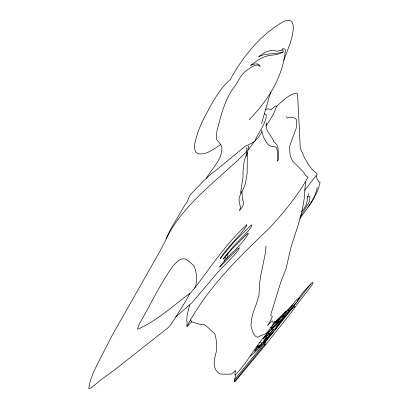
<?xml version="1.0" encoding="UTF-8"?>
<svg xmlns="http://www.w3.org/2000/svg" width="409" height="409" viewBox="0 0 409 409"><rect width="100%" height="100%" fill="white"/><g stroke="black" fill="none" stroke-linecap="round" stroke-linejoin="round"><path stroke-width="0.61" d="M275.165 329.935C280.732 321.53 286.888 313.212 294.383 306.453A13.952 1.856 -52.7 0 1 294.853 307.133L290.589 313.345L267.588 342.343L235.277 381.413L234.643 381.617L234.444 380.344L235.768 374.429C249.623 360.355 257.573 340.963 272.583 328.187L278.258 322.568L279.189 322.312L279.863 321.602L279.47 321.285L277.859 321.955L276.694 322.916L279.352 318.923L277.558 320.538L275.717 323.003L272.322 325.395L266.499 333.274C263.764 334.93 260.461 335.293 257.859 337.302L255.916 336.561L254.255 334.879L252.629 331.566L250.906 325.584L251.545 319.419L252.644 314.005L256.397 303.826L259.03 295.221L259.603 283.427L260.671 275.978L265.451 252.721L265.983 246.003M248.544 146.018L247.302 153.922L247.143 173.416L245.477 183.176L244.347 186.811L240.916 193.324L239.219 197.562L239.03 200.287L240.492 207.726L239.413 210.707L242.726 206.433L243.759 202.332L242.379 198.866L241.995 191.351M305.518 181.903L304.122 199.403L302.711 207.7L300.983 214.889L297.844 226.09L291.07 246.918L286.029 268.836L281.228 280.83L270.784 314.536L271.136 315.763L272.22 316.29L272.041 317.45L270.794 320.354L267.45 325.671L271.653 321.208L272.2 320.942L272.588 322.087L273.289 322.297L275.119 321.428L272.322 325.395M317.22 187.506C314.986 199.377 306.581 209.004 299.828 218.621M266.53 122.93C264.204 130.594 271.995 135.241 273.851 141.964C279.628 144.847 277.716 153.038 278.744 158.217C278.647 159.316 278.299 160.609 277.22 161.115L277.522 152.25L276.709 147.992L275.477 146.897L271.29 146.32L269.148 145.507C264.858 141.57 262.736 135.86 261.576 130.267M264.761 345.774L265.385 342.047L292.818 307.696M224.459 261.034L225.64 256.443L226.443 255.196L233.825 247.21L246.678 234.347L247.992 233.273L248.314 233.718C241.013 246.474 227.905 255.001 219.653 267.128L237.747 248.846L239.5 247.675L238.36 250.022L235.359 253.953L217.711 272.425L192.296 302.399L175.732 317.041L170.216 325.549L168.324 327.537L115.614 369.102L99.801 380.738L92.725 386.669L90.951 388.018L88.784 388.55C89.944 379.071 94.3 370.401 98.523 361.955L112.194 335.385L159.213 252.542L164.771 241.964L170.512 229.459L185.139 204.577L186.969 202.179L189.27 196.627L190.752 194.173L204.336 180.175L211.683 173.493L216.013 170.318L245.451 146.018L247.435 145.369L254.183 141.77L258.427 137.388L261.924 131.938M249.096 119.689C267.798 100.808 283.105 76.887 285.421 49.872L284.628 48.978L282.982 48.712L281.801 49.31L283.268 50.149L276.591 51.202C270.042 48.763 263.769 52.787 258.754 56.641C266.453 52.73 275.502 54.601 283.519 51.769C279.408 54.617 274.357 54.903 269.562 55.43C262.379 56.606 256.305 61.043 250.712 65.43A62.95 14.964 -53.8 0 1 260.119 66.335L258.007 65.077A47.004 11.135 -54 0 0 247.532 69.862C240.328 73.927 238.273 82.398 233.196 88.364C226.734 97.521 223.196 108.201 220.083 118.85C218.825 125.614 215.431 132.439 216.683 139.443C218.278 141.892 220.604 143.784 221.76 146.504C223.094 159.167 212.107 168.038 206.473 178.155M240.916 193.324L240.702 191.893L243.053 176.688L243.028 171.652L244.02 162.388L244.377 160.185L245.927 156.396L246.678 152.419L246.924 148.692L246.325 147.531M189.495 294.148L194.745 288.033C197.92 280.814 196.77 272.726 193.902 265.62L186.57 259.454C180.594 256.806 175.788 262.762 172.409 266.811C159.776 284.71 150.599 304.659 139.546 323.504L137.506 328.56L137.869 329.189C156.928 320.728 172.567 306.203 189.198 293.866L189.612 293.759L185.691 301.162L175.732 317.041M189.602 305.058L187.164 314.904L186.724 320.845L187.225 322.583L186.744 326.009L187.123 326.285L188.063 325.528L191.744 321.771L198.886 324.122L204.004 324.541C208.15 326.939 210.87 330.779 214.638 333.565C216.525 339.01 216.985 345.032 216.509 350.758C214.49 358.662 211.187 369.087 220.103 373.887C223.805 374.235 227.629 374.266 231.366 374.036L235.778 370.574L234.991 373.059L234.971 375.135L235.768 374.429M261.566 123.62L269.347 96.463L271.049 92.286M304.669 190.292L317.282 174.137L311.627 168.937L307.951 163.897L304.623 157.981L300.303 148.257L297.839 99.147L297.2 93.349L296.591 93.022C288.519 94.484 282.312 101.268 276.407 106.57C274.352 113.487 270.277 119.617 266.29 125.553M255.063 140.722C258.416 132.281 265.052 125.047 266.402 115.819L265.855 114.234L264.342 113.932M266.75 333.453L266.893 333.095L266.499 333.274M283.759 60.379L290.359 42.843L292.415 35.266L293.319 29.346L293.161 24.995L292.026 22.122A70.726 16.713 -54.2 0 0 283.682 21.437C260.579 34.647 242.839 56.519 230.226 79.658C218.677 89.591 211.816 103.845 204.577 116.989A81.677 19.228 -54.1 0 0 197.511 133.406L195.001 142.721A75.256 17.761 -54.1 0 0 195.901 152.112L197.69 153.626C206.264 155.558 213.927 148.728 220.691 144.561M187.123 326.285L187.501 325.354C207.583 287.711 238.58 257.522 269.163 228.386C283.585 212.644 297.614 195.998 307.946 177.261L305.574 175.43L303.575 172.189L292.445 160.814L290.237 155.916L289.449 146.693L296.218 128.145L296.811 121.488L296.387 119.556L295.134 118.211L291.699 117.092L287.077 118.068L286.622 116.698M245.927 156.396L247.496 152.91M308.739 193.656L307.144 198.114L307.343 200.216L306.275 204.643L304.04 208.718L301.776 211.596M226.612 258.56L227.808 255.41L227.946 253.621M300.446 216.612L309.424 201.647L309.869 198.181L309.547 196.448L307.44 197.036M166.172 238.79C184.173 202.429 219.009 179.674 246.739 151.509M273.948 323.212C278.14 319.48 283.008 315.912 286.003 311.131L274.459 322.543M294.833 307.343L311.955 285.104L313.038 283.422L312.706 282.21C307.292 287.962 300.426 293.79 297.527 301.188L290.773 309.812M258.825 345.758L257.961 346.065L254.608 351.203L255.952 350.017L258.825 345.758L260.298 344.818L260.901 344.951L261.489 344.26L261.29 342.584L259.623 342.737M266.433 333.882L275.712 325.763L276.479 324.444M307.813 207.291C313.667 199.991 318.228 191.151 320.053 182.117L318.969 182.071L316.919 178.411L316.131 175.773M260.901 344.951L258.457 347.885L260.298 344.818M261.469 344.158L265.272 338.729L266.939 337.333L263.089 342.553L263.002 343.263C265.86 340.815 267.011 336.975 269.986 334.685L267.46 338.335C273.754 331.305 278.58 322.798 285.395 316.101M298.897 297.967C294.194 301.351 291.949 306.755 287.972 310.63L288.606 309.47L282.777 316.694L282.266 317.072L283.708 314.644L281.827 316.556L277.859 321.955M194.745 288.033C211.32 266.366 226.468 243.074 246.821 224.756L246.821 225.446C239.183 237.43 227.491 246.407 220.098 258.662L234.556 241.382L251.428 224.843L251.883 225.318L251.3 226.831L248.8 230.415L233.79 245.927L223.156 259.02L225.86 255.973M273.13 326.612L272.593 327.343A2.27 0.312 -52.6 0 1 271.193 328.734A2.27 0.312 -52.6 0 1 271.77 327.44L278.258 322.568M310.84 283.826L297.527 301.188M254.183 141.77L248.115 149.996M265.385 342.047L234.797 379.337M265.037 344.168L234.398 381.495M273.335 332.241C265.845 340.385 259.086 349.48 250.18 356.147M296.453 302.558L279.47 321.285M285.441 312.256L292.507 304.746M283.125 318.437L275.712 325.763M275.717 323.003L276.873 322.282M271.77 327.44L270.625 327.732M265.594 109.561L267.128 108.917L269.321 109.055L270.247 109.244L270.717 109.934L275.339 106.049L276.177 105.859L276.407 106.57M257.087 346.331L257.961 346.065M191.744 321.771L190.947 321.014L190.788 319.843M269.306 332.906L265.86 337.42L269.306 332.906M264.48 337.236L263.391 339.066L266.602 334.823L264.48 337.236M273.284 329.194L269.352 334.265L273.284 329.194"/></g></svg>
